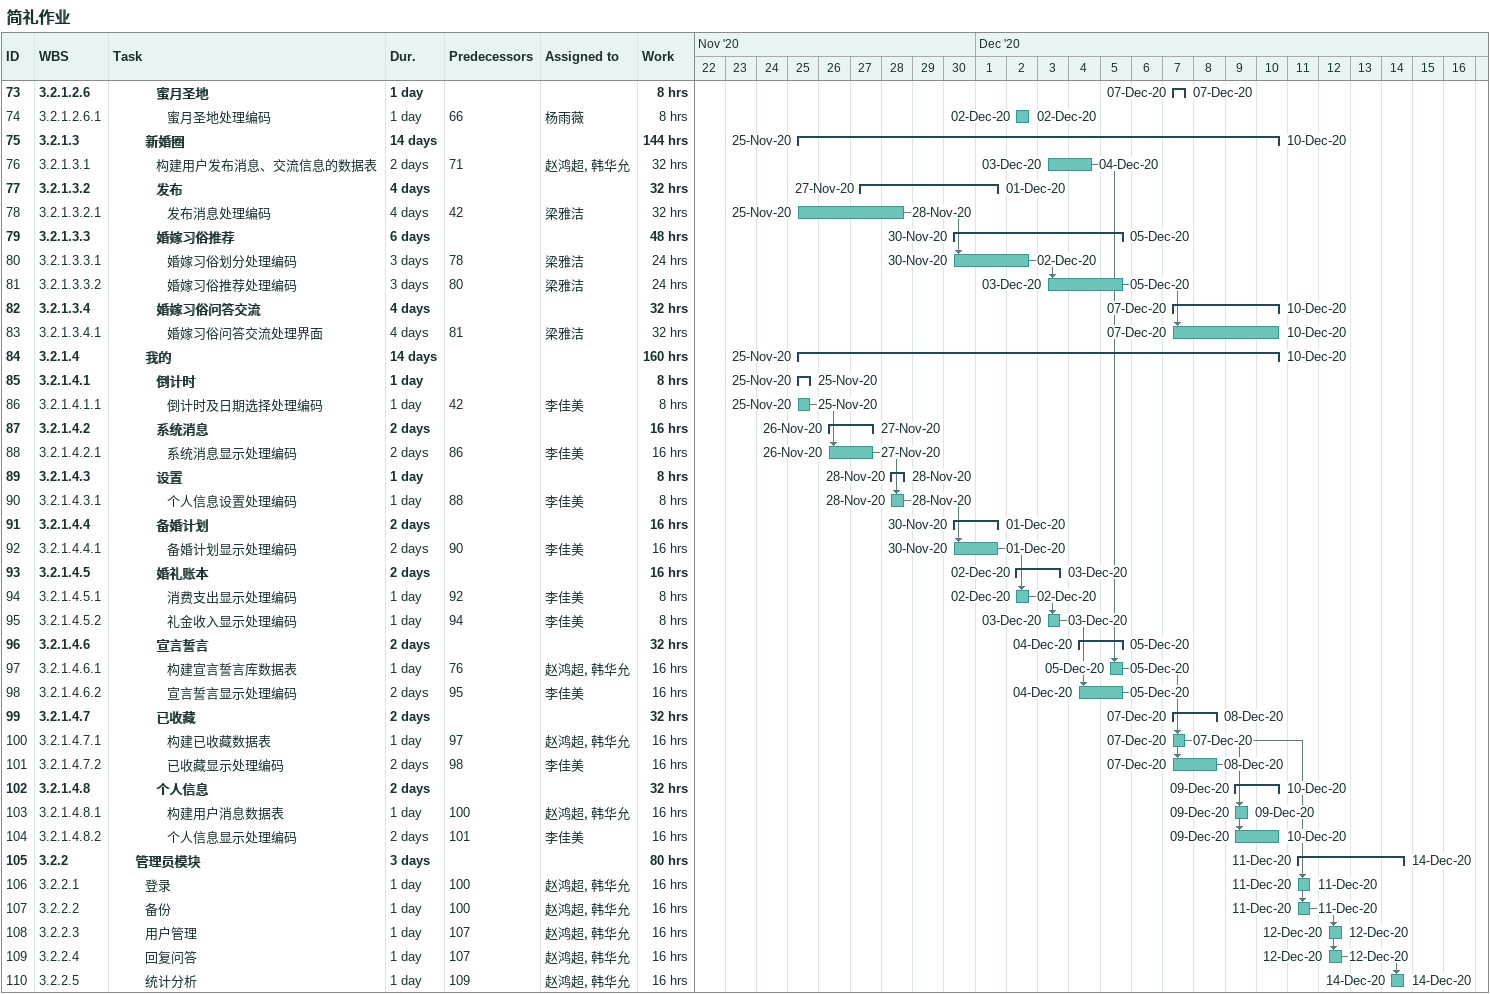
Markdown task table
简礼作业

| ID | WBS | Task | Duration | Start | Finish | Predecessors | Resources | Work (h) |
|---|---|---|---|---|---|---|---|---|
| 73 | 3.2.1.2.6 | **蜜月圣地** | 1d | 2020-12-07 | 2020-12-07 |  |  | 8 |
| 74 | 3.2.1.2.6.1 | 蜜月圣地处理编码 | 1d | 2020-12-02 | 2020-12-02 | 66 | 杨雨薇 | 8 |
| 75 | 3.2.1.3 | **新婚圈** | 14d | 2020-11-25 | 2020-12-10 |  |  | 144 |
| 76 | 3.2.1.3.1 | 构建用户发布消息、交流信息的数据表 | 2d | 2020-12-03 | 2020-12-04 | 71 | 赵鸿超, 韩华允 | 32 |
| 77 | 3.2.1.3.2 | **发布** | 4d | 2020-11-27 | 2020-12-01 |  |  | 32 |
| 78 | 3.2.1.3.2.1 | 发布消息处理编码 | 4d | 2020-11-25 | 2020-11-28 | 42 | 梁雅洁 | 32 |
| 79 | 3.2.1.3.3 | **婚嫁习俗推荐** | 6d | 2020-11-30 | 2020-12-05 |  |  | 48 |
| 80 | 3.2.1.3.3.1 | 婚嫁习俗划分处理编码 | 3d | 2020-11-30 | 2020-12-02 | 78 | 梁雅洁 | 24 |
| 81 | 3.2.1.3.3.2 | 婚嫁习俗推荐处理编码 | 3d | 2020-12-03 | 2020-12-05 | 80 | 梁雅洁 | 24 |
| 82 | 3.2.1.3.4 | **婚嫁习俗问答交流** | 4d | 2020-12-07 | 2020-12-10 |  |  | 32 |
| 83 | 3.2.1.3.4.1 | 婚嫁习俗问答交流处理界面 | 4d | 2020-12-07 | 2020-12-10 | 81 | 梁雅洁 | 32 |
| 84 | 3.2.1.4 | **我的** | 14d | 2020-11-25 | 2020-12-10 |  |  | 160 |
| 85 | 3.2.1.4.1 | **倒计时** | 1d | 2020-11-25 | 2020-11-25 |  |  | 8 |
| 86 | 3.2.1.4.1.1 | 倒计时及日期选择处理编码 | 1d | 2020-11-25 | 2020-11-25 | 42 | 李佳美 | 8 |
| 87 | 3.2.1.4.2 | **系统消息** | 2d | 2020-11-26 | 2020-11-27 |  |  | 16 |
| 88 | 3.2.1.4.2.1 | 系统消息显示处理编码 | 2d | 2020-11-26 | 2020-11-27 | 86 | 李佳美 | 16 |
| 89 | 3.2.1.4.3 | **设置** | 1d | 2020-11-28 | 2020-11-28 |  |  | 8 |
| 90 | 3.2.1.4.3.1 | 个人信息设置处理编码 | 1d | 2020-11-28 | 2020-11-28 | 88 | 李佳美 | 8 |
| 91 | 3.2.1.4.4 | **备婚计划** | 2d | 2020-11-30 | 2020-12-01 |  |  | 16 |
| 92 | 3.2.1.4.4.1 | 备婚计划显示处理编码 | 2d | 2020-11-30 | 2020-12-01 | 90 | 李佳美 | 16 |
| 93 | 3.2.1.4.5 | **婚礼账本** | 2d | 2020-12-02 | 2020-12-03 |  |  | 16 |
| 94 | 3.2.1.4.5.1 | 消费支出显示处理编码 | 1d | 2020-12-02 | 2020-12-02 | 92 | 李佳美 | 8 |
| 95 | 3.2.1.4.5.2 | 礼金收入显示处理编码 | 1d | 2020-12-03 | 2020-12-03 | 94 | 李佳美 | 8 |
| 96 | 3.2.1.4.6 | **宣言誓言** | 2d | 2020-12-04 | 2020-12-05 |  |  | 32 |
| 97 | 3.2.1.4.6.1 | 构建宣言誓言库数据表 | 1d | 2020-12-05 | 2020-12-05 | 76 | 赵鸿超, 韩华允 | 16 |
| 98 | 3.2.1.4.6.2 | 宣言誓言显示处理编码 | 2d | 2020-12-04 | 2020-12-05 | 95 | 李佳美 | 16 |
| 99 | 3.2.1.4.7 | **已收藏** | 2d | 2020-12-07 | 2020-12-08 |  |  | 32 |
| 100 | 3.2.1.4.7.1 | 构建已收藏数据表 | 1d | 2020-12-07 | 2020-12-07 | 97 | 赵鸿超, 韩华允 | 16 |
| 101 | 3.2.1.4.7.2 | 已收藏显示处理编码 | 2d | 2020-12-07 | 2020-12-08 | 98 | 李佳美 | 16 |
| 102 | 3.2.1.4.8 | **个人信息** | 2d | 2020-12-09 | 2020-12-10 |  |  | 32 |
| 103 | 3.2.1.4.8.1 | 构建用户消息数据表 | 1d | 2020-12-09 | 2020-12-09 | 100 | 赵鸿超, 韩华允 | 16 |
| 104 | 3.2.1.4.8.2 | 个人信息显示处理编码 | 2d | 2020-12-09 | 2020-12-10 | 101 | 李佳美 | 16 |
| 105 | 3.2.2 | **管理员模块** | 3d | 2020-12-11 | 2020-12-14 |  |  | 80 |
| 106 | 3.2.2.1 | 登录 | 1d | 2020-12-11 | 2020-12-11 | 100 | 赵鸿超, 韩华允 | 16 |
| 107 | 3.2.2.2 | 备份 | 1d | 2020-12-11 | 2020-12-11 | 100 | 赵鸿超, 韩华允 | 16 |
| 108 | 3.2.2.3 | 用户管理 | 1d | 2020-12-12 | 2020-12-12 | 107 | 赵鸿超, 韩华允 | 16 |
| 109 | 3.2.2.4 | 回复问答 | 1d | 2020-12-12 | 2020-12-12 | 107 | 赵鸿超, 韩华允 | 16 |
| 110 | 3.2.2.5 | 统计分析 | 1d | 2020-12-14 | 2020-12-14 | 109 | 赵鸿超, 韩华允 | 16 |
